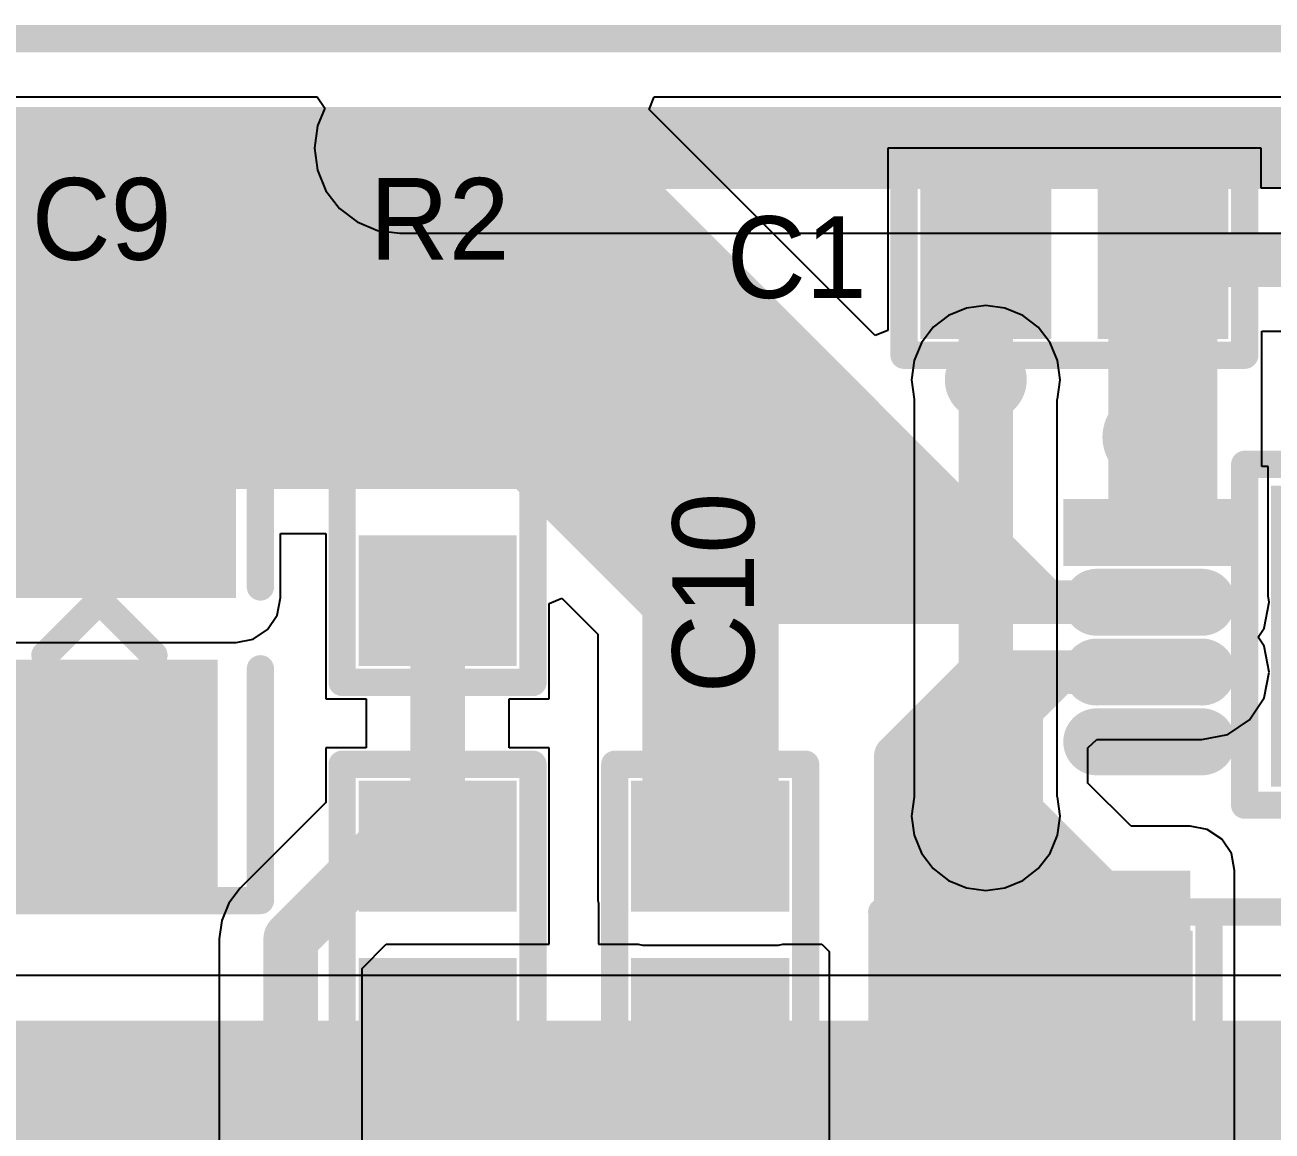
# Model space of a CAD drawing. Extents: x 1012 to 1122, y 1012 to 1122.
# Drawn here: x 1064.83 to 1076.45, y 1111.62 to 1121.92 of the extents above; entities that cross this region are included whole.
import ezdxf

# ---------------------------------------------------------------- set-up
doc = ezdxf.new("R2010")
doc.units = 0
doc.layers.get('0').update_dxf_attribs({"linetype": 'CONTINUOUS'})
for name, color, linetype in [('BOTTOMLAYER', 5, 'CONTINUOUS'), ('BOTTOMSOLDER', 6, 'CONTINUOUS'), ('KEEPOUTLAYER', 6, 'CONTINUOUS'), ('MECHANICAL1', 6, 'CONTINUOUS'), ('MULTILAYER', 9, 'CONTINUOUS'), ('TOPLAYER', 1, 'CONTINUOUS'), ('TOPOVERLAY', 2, 'CONTINUOUS'), ('TOPPASTE', 8, 'CONTINUOUS'), ('TOPSOLDER', 216, 'CONTINUOUS')]:
    doc.layers.add(name, color=color, linetype=linetype)

# ---------------------------------------------------------------- blocks, each defined once
blk = doc.blocks.new('CC0603_13')
at = {"layer": 'TOPLAYER'}
for points in [[(-0.508, -0.635), (0.508, -0.635), (-0.508, 0.635), (0.508, 0.635)], [(1.143, -0.635), (2.159, -0.635), (1.143, 0.635), (2.159, 0.635)]]:
    blk.add_solid(points, dxfattribs=at)
at = {"layer": 'TOPOVERLAY', "const_width": 0.254}
for points in [[(-0.762, -0.889), (-0.762, 0.889)], [(-0.762, 0.889), (-0.508, 0.889)], [(-0.508, 0.889), (2.413, 0.889)], [(2.413, -0.889), (2.413, 0.889)], [(-0.762, -0.889), (2.413, -0.889)]]:
    blk.add_lwpolyline(points, dxfattribs=at)
at = {"layer": 'TOPOVERLAY', "const_width": 0.127}
for points in [[(-0.8255, 0.889, 1), (-0.6985, 0.889, 1)], [(-0.8255, 0.889, 1), (-0.6985, 0.889, 1)], [(-0.5715, 0.889, 1), (-0.4445, 0.889, 1)], [(-0.5715, 0.889, 1), (-0.4445, 0.889, 1)], [(2.3495, 0.889, 1), (2.4765, 0.889, 1)], [(2.3495, 0.889, 1), (2.4765, 0.889, 1)], [(-0.8255, -0.889, 1), (-0.6985, -0.889, 1)], [(-0.8255, -0.889, 1), (-0.6985, -0.889, 1)], [(2.3495, -0.889, 1), (2.4765, -0.889, 1)], [(2.3495, -0.889, 1), (2.4765, -0.889, 1)]]:
    blk.add_lwpolyline(points, format="xyb", close=True, dxfattribs=at)
at = {"layer": 'TOPPASTE'}
for points in [[(-0.508, -0.635), (0.508, -0.635), (-0.508, 0.635), (0.508, 0.635)], [(1.143, -0.635), (2.159, -0.635), (1.143, 0.635), (2.159, 0.635)]]:
    blk.add_solid(points, dxfattribs=at)
at = {"layer": 'TOPSOLDER'}
for points in [[(-0.6096, -0.7366), (0.6096, -0.7366), (-0.6096, 0.7366), (0.6096, 0.7366)], [(1.0414, -0.7366), (2.2606, -0.7366), (1.0414, 0.7366), (2.2606, 0.7366)]]:
    blk.add_solid(points, dxfattribs=at)
blk = doc.blocks.new('CB3528_21')
at = {"layer": 'TOPLAYER'}
for points in [[(-1, -1), (1, -1), (-1, 1), (1, 1)], [(1.794, -1), (3.794, -1), (1.794, 1), (3.794, 1)]]:
    blk.add_solid(points, dxfattribs=at)
at = {"layer": 'TOPOVERLAY', "const_width": 0.254}
for points in [[(-1.27, 1.119), (-0.889, 1.5)], [(1.016, 1.5), (-0.889, 1.5)], [(3.937, 1.5), (1.778, 1.5)], [(3.937, -1.5), (3.937, 1.5)], [(-1.27, -1.119), (-1.27, 1.119)], [(1.143, 0), (1.651, 0.508)], [(1.651, -0.508), (1.143, 0)], [(-0.889, -1.5), (-1.27, -1.119)], [(1.016, -1.5), (-0.889, -1.5)], [(3.937, -1.5), (1.778, -1.5)]]:
    blk.add_lwpolyline(points, dxfattribs=at)
at = {"layer": 'TOPOVERLAY', "const_width": 0.127}
for points in [[(-0.952, 1.5, 1), (-0.825, 1.5, 1)], [(-0.952, 1.5, 1), (-0.825, 1.5, 1)], [(0.952, 1.5, 1), (1.079, 1.5, 1)], [(1.714, 1.5, 1), (1.841, 1.5, 1)], [(3.873, 1.5, 1), (4, 1.5, 1)], [(3.873, 1.5, 1), (4, 1.5, 1)], [(-1.333, 1.119, 1), (-1.206, 1.119, 1)], [(-1.333, 1.119, 1), (-1.206, 1.119, 1)], [(1.587, 0.508, 1), (1.714, 0.508, 1)], [(1.079, 0, 1), (1.206, 0, 1)], [(1.079, 0, 1), (1.206, 0, 1)], [(1.587, -0.508, 1), (1.714, -0.508, 1)], [(-1.333, -1.119, 1), (-1.206, -1.119, 1)], [(-1.333, -1.119, 1), (-1.206, -1.119, 1)], [(-0.952, -1.5, 1), (-0.825, -1.5, 1)], [(-0.952, -1.5, 1), (-0.825, -1.5, 1)], [(0.952, -1.5, 1), (1.079, -1.5, 1)], [(1.714, -1.5, 1), (1.841, -1.5, 1)], [(3.873, -1.5, 1), (4, -1.5, 1)], [(3.873, -1.5, 1), (4, -1.5, 1)]]:
    blk.add_lwpolyline(points, format="xyb", close=True, dxfattribs=at)
at = {"layer": 'TOPPASTE'}
for points in [[(-1, -1), (1, -1), (-1, 1), (1, 1)], [(1.794, -1), (3.794, -1), (1.794, 1), (3.794, 1)]]:
    blk.add_solid(points, dxfattribs=at)
at = {"layer": 'TOPSOLDER'}
for points in [[(-1.102, -1.102), (1.102, -1.102), (-1.102, 1.102), (1.102, 1.102)], [(1.692, -1.102), (3.896, -1.102), (1.692, 1.102), (3.896, 1.102)]]:
    blk.add_solid(points, dxfattribs=at)
blk = doc.blocks.new('CC0603_22')
at = {"layer": 'TOPLAYER'}
for points in [[(-0.508, -0.635), (0.508, -0.635), (-0.508, 0.635), (0.508, 0.635)], [(1.143, -0.635), (2.159, -0.635), (1.143, 0.635), (2.159, 0.635)]]:
    blk.add_solid(points, dxfattribs=at)
at = {"layer": 'TOPOVERLAY', "const_width": 0.254}
for points in [[(-0.762, 0.889), (-0.762, -0.889)], [(-0.762, 0.889), (-0.508, 0.889)], [(-0.508, 0.889), (2.413, 0.889)], [(2.413, 0.889), (2.413, -0.889)], [(-0.762, -0.889), (2.413, -0.889)]]:
    blk.add_lwpolyline(points, dxfattribs=at)
at = {"layer": 'TOPOVERLAY', "const_width": 0.127}
for points in [[(-0.8255, 0.889, 1), (-0.6985, 0.889, 1)], [(-0.8255, 0.889, 1), (-0.6985, 0.889, 1)], [(-0.5715, 0.889, 1), (-0.4445, 0.889, 1)], [(-0.5715, 0.889, 1), (-0.4445, 0.889, 1)], [(2.3495, 0.889, 1), (2.4765, 0.889, 1)], [(2.3495, 0.889, 1), (2.4765, 0.889, 1)], [(-0.8255, -0.889, 1), (-0.6985, -0.889, 1)], [(-0.8255, -0.889, 1), (-0.6985, -0.889, 1)], [(2.3495, -0.889, 1), (2.4765, -0.889, 1)], [(2.3495, -0.889, 1), (2.4765, -0.889, 1)]]:
    blk.add_lwpolyline(points, format="xyb", close=True, dxfattribs=at)
at = {"layer": 'TOPPASTE'}
for points in [[(-0.508, -0.635), (0.508, -0.635), (-0.508, 0.635), (0.508, 0.635)], [(1.143, -0.635), (2.159, -0.635), (1.143, 0.635), (2.159, 0.635)]]:
    blk.add_solid(points, dxfattribs=at)
at = {"layer": 'TOPSOLDER'}
for points in [[(-0.6096, -0.7366), (0.6096, -0.7366), (-0.6096, 0.7366), (0.6096, 0.7366)], [(1.0414, -0.7366), (2.2606, -0.7366), (1.0414, 0.7366), (2.2606, 0.7366)]]:
    blk.add_solid(points, dxfattribs=at)
blk = doc.blocks.new('SSMB_99')
at = {"layer": 'TOPLAYER'}
for points in [[(-5.77, -1.524), (-3.23, -1.524), (-5.77, 1.524), (-3.23, 1.524)], [(-1.27, -1.524), (1.27, -1.524), (-1.27, 1.524), (1.27, 1.524)]]:
    blk.add_solid(points, dxfattribs=at)
at = {"layer": 'TOPOVERLAY', "const_width": 0.254}
for points in [[(-6.024, -1.8), (-6.024, 1.8)], [(-5.897, 1.8), (1.469, 1.8)], [(-2.976, -1.8), (-2.976, 1.8)], [(1.469, -1.803), (1.469, 1.803)], [(-5.897, -1.8), (1.469, -1.8)]]:
    blk.add_lwpolyline(points, dxfattribs=at)
at = {"layer": 'TOPOVERLAY', "const_width": 0.127}
for points in [[(-6.088, 1.8, 1), (-5.961, 1.8, 1)], [(-5.961, 1.8, 1), (-5.834, 1.8, 1)], [(-3.04, 1.8, 1), (-2.913, 1.8, 1)], [(1.405, 1.803, 1), (1.532, 1.803, 1)], [(1.405, 1.8, 1), (1.532, 1.8, 1)], [(-6.088, -1.8, 1), (-5.961, -1.8, 1)], [(-5.961, -1.8, 1), (-5.834, -1.8, 1)], [(-3.04, -1.8, 1), (-2.913, -1.8, 1)], [(1.405, -1.8, 1), (1.532, -1.8, 1)], [(1.405, -1.803, 1), (1.532, -1.803, 1)]]:
    blk.add_lwpolyline(points, format="xyb", close=True, dxfattribs=at)
at = {"layer": 'TOPPASTE'}
for points in [[(-5.77, -1.524), (-3.23, -1.524), (-5.77, 1.524), (-3.23, 1.524)], [(-1.27, -1.524), (1.27, -1.524), (-1.27, 1.524), (1.27, 1.524)]]:
    blk.add_solid(points, dxfattribs=at)
at = {"layer": 'TOPSOLDER'}
for points in [[(-5.872, -1.626), (-3.128, -1.626), (-5.872, 1.626), (-3.128, 1.626)], [(-1.372, -1.626), (1.372, -1.626), (-1.372, 1.626), (1.372, 1.626)]]:
    blk.add_solid(points, dxfattribs=at)
blk = doc.blocks.new('CC0603_128')
at = {"layer": 'TOPLAYER'}
for points in [[(-0.508, -0.635), (0.508, -0.635), (-0.508, 0.635), (0.508, 0.635)], [(1.143, -0.635), (2.159, -0.635), (1.143, 0.635), (2.159, 0.635)]]:
    blk.add_solid(points, dxfattribs=at)
at = {"layer": 'TOPOVERLAY', "const_width": 0.254}
for points in [[(-0.508, 0.889), (-0.762, 0.889)], [(-0.762, -0.889), (-0.762, 0.889)], [(2.413, 0.889), (-0.508, 0.889)], [(2.413, -0.889), (2.413, 0.889)], [(2.413, -0.889), (-0.762, -0.889)]]:
    blk.add_lwpolyline(points, dxfattribs=at)
at = {"layer": 'TOPOVERLAY', "const_width": 0.127}
for points in [[(-0.8255, 0.889, 1), (-0.6985, 0.889, 1)], [(-0.8255, 0.889, 1), (-0.6985, 0.889, 1)], [(-0.5715, 0.889, 1), (-0.4445, 0.889, 1)], [(-0.5715, 0.889, 1), (-0.4445, 0.889, 1)], [(2.3495, 0.889, 1), (2.4765, 0.889, 1)], [(2.3495, 0.889, 1), (2.4765, 0.889, 1)], [(-0.8255, -0.889, 1), (-0.6985, -0.889, 1)], [(-0.8255, -0.889, 1), (-0.6985, -0.889, 1)], [(2.3495, -0.889, 1), (2.4765, -0.889, 1)], [(2.3495, -0.889, 1), (2.4765, -0.889, 1)]]:
    blk.add_lwpolyline(points, format="xyb", close=True, dxfattribs=at)
at = {"layer": 'TOPPASTE'}
for points in [[(-0.508, -0.635), (0.508, -0.635), (-0.508, 0.635), (0.508, 0.635)], [(1.143, -0.635), (2.159, -0.635), (1.143, 0.635), (2.159, 0.635)]]:
    blk.add_solid(points, dxfattribs=at)
at = {"layer": 'TOPSOLDER'}
for points in [[(-0.6096, -0.7366), (0.6096, -0.7366), (-0.6096, 0.7366), (0.6096, 0.7366)], [(1.0414, -0.7366), (2.2606, -0.7366), (1.0414, 0.7366), (2.2606, 0.7366)]]:
    blk.add_solid(points, dxfattribs=at)
blk = doc.blocks.new('CC0603_133')
at = {"layer": 'TOPLAYER'}
for points in [[(-0.508, -0.635), (0.508, -0.635), (-0.508, 0.635), (0.508, 0.635)], [(1.143, -0.635), (2.159, -0.635), (1.143, 0.635), (2.159, 0.635)]]:
    blk.add_solid(points, dxfattribs=at)
at = {"layer": 'TOPOVERLAY', "const_width": 0.254}
for points in [[(-0.508, 0.889), (-0.762, 0.889)], [(-0.762, -0.889), (-0.762, 0.889)], [(2.413, 0.889), (-0.508, 0.889)], [(2.413, -0.889), (2.413, 0.889)], [(2.413, -0.889), (-0.762, -0.889)]]:
    blk.add_lwpolyline(points, dxfattribs=at)
at = {"layer": 'TOPOVERLAY', "const_width": 0.127}
for points in [[(-0.8255, 0.889, 1), (-0.6985, 0.889, 1)], [(-0.8255, 0.889, 1), (-0.6985, 0.889, 1)], [(-0.5715, 0.889, 1), (-0.4445, 0.889, 1)], [(-0.5715, 0.889, 1), (-0.4445, 0.889, 1)], [(2.3495, 0.889, 1), (2.4765, 0.889, 1)], [(2.3495, 0.889, 1), (2.4765, 0.889, 1)], [(-0.8255, -0.889, 1), (-0.6985, -0.889, 1)], [(-0.8255, -0.889, 1), (-0.6985, -0.889, 1)], [(2.3495, -0.889, 1), (2.4765, -0.889, 1)], [(2.3495, -0.889, 1), (2.4765, -0.889, 1)]]:
    blk.add_lwpolyline(points, format="xyb", close=True, dxfattribs=at)
at = {"layer": 'TOPPASTE'}
for points in [[(-0.508, -0.635), (0.508, -0.635), (-0.508, 0.635), (0.508, 0.635)], [(1.143, -0.635), (2.159, -0.635), (1.143, 0.635), (2.159, 0.635)]]:
    blk.add_solid(points, dxfattribs=at)
at = {"layer": 'TOPSOLDER'}
for points in [[(-0.6096, -0.7366), (0.6096, -0.7366), (-0.6096, 0.7366), (0.6096, 0.7366)], [(1.0414, -0.7366), (2.2606, -0.7366), (1.0414, 0.7366), (2.2606, 0.7366)]]:
    blk.add_solid(points, dxfattribs=at)
blk = doc.blocks.new('MS8_232')
at = {"layer": 'BOTTOMLAYER'}
blk.add_solid([(1.235, 0.335), (1.235, -2.265), (3.235, 0.335), (3.235, -2.265)], dxfattribs=at)
at = {"layer": 'BOTTOMSOLDER'}
blk.add_solid([(1.134, 0.436), (1.134, -2.367), (3.337, 0.436), (3.337, -2.367)], dxfattribs=at)
at = {"layer": 'MULTILAYER'}
blk.add_solid([(1.235, 0.335), (1.235, -2.265), (3.235, 0.335), (3.235, -2.265)], dxfattribs=at)
at = {"layer": 'TOPLAYER', "const_width": 0.42}
for points in [[(4.01, 0), (4.99, 0)], [(-0.49, -0.65), (0.49, -0.65)], [(4.01, -0.65), (4.99, -0.65)], [(-0.49, -1.3), (0.49, -1.3)], [(4.01, -1.3), (4.99, -1.3)], [(-0.49, -1.95), (0.49, -1.95)], [(4.01, -1.95), (4.99, -1.95)]]:
    blk.add_lwpolyline(points, dxfattribs=at)
at = {"layer": 'TOPLAYER', "const_width": 0.21}
for points in [[(3.905, 0, 1), (4.115, 0, 1)], [(4.885, 0, 1), (5.095, 0, 1)], [(-0.595, -0.65, 1), (-0.385, -0.65, 1)], [(0.385, -0.65, 1), (0.595, -0.65, 1)], [(3.905, -0.65, 1), (4.115, -0.65, 1)], [(4.885, -0.65, 1), (5.095, -0.65, 1)], [(-0.595, -1.3, 1), (-0.385, -1.3, 1)], [(0.385, -1.3, 1), (0.595, -1.3, 1)], [(3.905, -1.3, 1), (4.115, -1.3, 1)], [(4.885, -1.3, 1), (5.095, -1.3, 1)], [(-0.595, -1.95, 1), (-0.385, -1.95, 1)], [(0.385, -1.95, 1), (0.595, -1.95, 1)], [(3.905, -1.95, 1), (4.115, -1.95, 1)], [(4.885, -1.95, 1), (5.095, -1.95, 1)]]:
    blk.add_lwpolyline(points, format="xyb", close=True, dxfattribs=at)
at = {"layer": 'TOPLAYER'}
for points in [[(1.235, 0.335), (1.235, -2.265), (3.235, 0.335), (3.235, -2.265)], [(0.7, 0.21), (-0.7, 0.21), (0.7, -0.21), (-0.7, -0.21)]]:
    blk.add_solid(points, dxfattribs=at)
at = {"layer": 'TOPOVERLAY'}
for points, const_width in [([(0.31, 0.889, 1), (-0.31, 0.889, 1)], 0.254), ([(-0.374, 0.889, 1), (-0.247, 0.889, 1)], 0.127), ([(0.247, 0.889, 1), (0.374, 0.889, 1)], 0.127), ([(0.825, 0.635, 1), (0.952, 0.635, 1)], 0.127), ([(0.825, 0.635, 1), (0.952, 0.635, 1)], 0.127), ([(3.543, 0.635, 1), (3.67, 0.635, 1)], 0.127), ([(3.543, 0.584, 1), (3.67, 0.584, 1)], 0.127), ([(0.825, -2.54, 1), (0.952, -2.54, 1)], 0.127), ([(0.825, -2.54, 1), (0.952, -2.54, 1)], 0.127), ([(3.543, -2.54, 1), (3.67, -2.54, 1)], 0.127), ([(3.543, -2.54, 1), (3.67, -2.54, 1)], 0.127)]:
    blk.add_lwpolyline(points, format="xyb", close=True, dxfattribs=dict(at, const_width=const_width))
at = {"layer": 'TOPOVERLAY', "const_width": 0.254}
for points in [[(0.889, 0.635), (3.607, 0.635)], [(0.889, -2.54), (0.889, 0.635)], [(3.607, -2.54), (3.607, 0.584)], [(0.889, -2.54), (3.607, -2.54)]]:
    blk.add_lwpolyline(points, dxfattribs=at)
at = {"layer": 'TOPPASTE', "const_width": 0.42}
for points in [[(4.01, 0), (4.99, 0)], [(-0.49, -0.65), (0.49, -0.65)], [(4.01, -0.65), (4.99, -0.65)], [(-0.49, -1.3), (0.49, -1.3)], [(4.01, -1.3), (4.99, -1.3)], [(-0.49, -1.95), (0.49, -1.95)], [(4.01, -1.95), (4.99, -1.95)]]:
    blk.add_lwpolyline(points, dxfattribs=at)
at = {"layer": 'TOPPASTE', "const_width": 0.21}
for points in [[(3.905, 0, 1), (4.115, 0, 1)], [(4.885, 0, 1), (5.095, 0, 1)], [(-0.595, -0.65, 1), (-0.385, -0.65, 1)], [(0.385, -0.65, 1), (0.595, -0.65, 1)], [(3.905, -0.65, 1), (4.115, -0.65, 1)], [(4.885, -0.65, 1), (5.095, -0.65, 1)], [(-0.595, -1.3, 1), (-0.385, -1.3, 1)], [(0.385, -1.3, 1), (0.595, -1.3, 1)], [(3.905, -1.3, 1), (4.115, -1.3, 1)], [(4.885, -1.3, 1), (5.095, -1.3, 1)], [(-0.595, -1.95, 1), (-0.385, -1.95, 1)], [(0.385, -1.95, 1), (0.595, -1.95, 1)], [(3.905, -1.95, 1), (4.115, -1.95, 1)], [(4.885, -1.95, 1), (5.095, -1.95, 1)]]:
    blk.add_lwpolyline(points, format="xyb", close=True, dxfattribs=at)
at = {"layer": 'TOPPASTE'}
blk.add_solid([(0.7, 0.21), (-0.7, 0.21), (0.7, -0.21), (-0.7, -0.21)], dxfattribs=at)
at = {"layer": 'TOPSOLDER', "const_width": 0.623}
for points in [[(4.01, 0), (4.99, 0)], [(-0.49, -0.65), (0.49, -0.65)], [(4.01, -0.65), (4.99, -0.65)], [(-0.49, -1.3), (0.49, -1.3)], [(4.01, -1.3), (4.99, -1.3)], [(-0.49, -1.95), (0.49, -1.95)], [(4.01, -1.95), (4.99, -1.95)]]:
    blk.add_lwpolyline(points, dxfattribs=at)
at = {"layer": 'TOPSOLDER', "const_width": 0.312}
for points in [[(3.854, 0, 1), (4.166, 0, 1)], [(4.834, 0, 1), (5.146, 0, 1)], [(-0.646, -0.65, 1), (-0.334, -0.65, 1)], [(0.334, -0.65, 1), (0.646, -0.65, 1)], [(3.854, -0.65, 1), (4.166, -0.65, 1)], [(4.834, -0.65, 1), (5.146, -0.65, 1)], [(-0.646, -1.3, 1), (-0.334, -1.3, 1)], [(0.334, -1.3, 1), (0.646, -1.3, 1)], [(3.854, -1.3, 1), (4.166, -1.3, 1)], [(4.834, -1.3, 1), (5.146, -1.3, 1)], [(-0.646, -1.95, 1), (-0.334, -1.95, 1)], [(0.334, -1.95, 1), (0.646, -1.95, 1)], [(3.854, -1.95, 1), (4.166, -1.95, 1)], [(4.834, -1.95, 1), (5.146, -1.95, 1)]]:
    blk.add_lwpolyline(points, format="xyb", close=True, dxfattribs=at)
at = {"layer": 'TOPSOLDER'}
for points in [[(1.134, 0.436), (1.134, -2.367), (3.337, 0.436), (3.337, -2.367)], [(0.802, 0.312), (-0.802, 0.312), (0.802, -0.312), (-0.802, -0.312)]]:
    blk.add_solid(points, dxfattribs=at)

msp = doc.modelspace()

# ---------------------------------------------------------------- linework, layer by layer
at = {"layer": 'BOTTOMLAYER'}
for p, q in [((1014.783, 1121.251), (1067.555, 1121.251)), ((1067.555, 1121.251), (1067.625, 1121.145)), ((1067.625, 1121.145), (1067.557, 1120.981)), ((1067.557, 1120.981), (1067.53, 1120.775)), ((1067.53, 1120.775), (1067.557, 1120.569)), ((1067.557, 1120.569), (1067.636, 1120.378)), ((1067.636, 1120.378), (1067.762, 1120.213)), ((1067.762, 1120.213), (1067.927, 1120.087)), ((1067.927, 1120.087), (1068.118, 1120.008)), ((1068.118, 1120.008), (1068.324, 1119.981)), ((1068.324, 1119.981), (1080.358, 1119.981)), ((1073.785, 1119.308), (1073.606, 1119.284)), ((1073.964, 1119.284), (1073.785, 1119.308)), ((1073.439, 1119.215), (1073.296, 1119.105)), ((1073.606, 1119.284), (1073.439, 1119.215)), ((1074.131, 1119.215), (1073.964, 1119.284)), ((1074.274, 1119.105), (1074.131, 1119.215)), ((1073.296, 1119.105), (1073.186, 1118.962)), ((1074.384, 1118.962), (1074.274, 1119.105)), ((1073.186, 1118.962), (1073.117, 1118.795)), ((1074.453, 1118.795), (1074.384, 1118.962)), ((1073.117, 1118.795), (1073.093, 1118.616)), ((1074.477, 1118.616), (1074.453, 1118.795)), ((1073.093, 1118.616), (1073.117, 1118.437)), ((1074.453, 1118.437), (1074.477, 1118.616)), ((1073.117, 1118.437), (1073.119, 1118.432)), ((1073.119, 1118.432), (1073.119, 1114.736)), ((1074.451, 1118.432), (1074.453, 1118.437)), ((1074.451, 1114.736), (1074.451, 1118.432)), ((1073.117, 1114.731), (1073.093, 1114.552)), ((1073.119, 1114.736), (1073.117, 1114.731)), ((1074.453, 1114.731), (1074.451, 1114.736)), ((1074.477, 1114.552), (1074.453, 1114.731)), ((1073.093, 1114.552), (1073.117, 1114.373)), ((1074.453, 1114.373), (1074.477, 1114.552)), ((1073.117, 1114.373), (1073.186, 1114.206)), ((1074.384, 1114.206), (1074.453, 1114.373)), ((1073.186, 1114.206), (1073.296, 1114.063)), ((1074.274, 1114.063), (1074.384, 1114.206)), ((1073.296, 1114.063), (1073.439, 1113.953)), ((1073.439, 1113.953), (1073.606, 1113.884)), ((1073.964, 1113.884), (1074.131, 1113.953)), ((1074.131, 1113.953), (1074.274, 1114.063)), ((1073.606, 1113.884), (1073.785, 1113.86)), ((1073.785, 1113.86), (1073.964, 1113.884)), ((1097.153, 1113.066), (1037.803, 1113.066))]:
    msp.add_line(p, q, dxfattribs=at)
for points, const_width in [([(1068.324, 1120.775), (1108.837, 1120.775)], 0.762), ([(1073.785, 1114.552), (1073.785, 1118.616)], 0.508), ([(1037.209, 1111.631), (1097.153, 1111.631)], 2.032)]:
    msp.add_lwpolyline(points, dxfattribs=dict(at, const_width=const_width))
for points, const_width in [([(1068.133, 1120.775, 1), (1068.514, 1120.775, 1)], 0.381), ([(1068.184, 1120.775, 1), (1068.464, 1120.775, 1)], 0.279), ([(1069.454, 1120.775, 1), (1069.734, 1120.775, 1)], 0.279), ([(1073.645, 1118.616, 1), (1073.925, 1118.616, 1)], 0.279), ([(1073.658, 1118.616, 1), (1073.912, 1118.616, 1)], 0.254), ([(1073.645, 1114.552, 1), (1073.925, 1114.552, 1)], 0.279), ([(1073.658, 1114.552, 1), (1073.912, 1114.552, 1)], 0.254)]:
    msp.add_lwpolyline(points, format="xyb", close=True, dxfattribs=dict(at, const_width=const_width))
at = {"layer": 'BOTTOMSOLDER', "const_width": 0.381}
for points in [[(1068.133, 1120.775, 1), (1068.514, 1120.775, 1)], [(1069.403, 1120.775, 1), (1069.784, 1120.775, 1)], [(1073.594, 1118.616, 1), (1073.976, 1118.616, 1)], [(1073.594, 1114.552, 1), (1073.976, 1114.552, 1)]]:
    msp.add_lwpolyline(points, format="xyb", close=True, dxfattribs=at)
at = {"layer": 'KEEPOUTLAYER', "const_width": 0.254}
msp.add_lwpolyline([(1014.782, 1121.795), (1118.782, 1121.795)], dxfattribs=at)
at = {"layer": 'MECHANICAL1', "const_width": 0.254}
msp.add_lwpolyline([(1014.782, 1121.795), (1118.782, 1121.795)], dxfattribs=at)
at = {"layer": 'MULTILAYER', "const_width": 0.279}
for points in [[(1068.184, 1120.775, 1), (1068.464, 1120.775, 1)], [(1069.454, 1120.775, 1), (1069.734, 1120.775, 1)], [(1073.645, 1118.616, 1), (1073.925, 1118.616, 1)], [(1073.645, 1114.552, 1), (1073.925, 1114.552, 1)]]:
    msp.add_lwpolyline(points, format="xyb", close=True, dxfattribs=at)
at = {"layer": 'TOPLAYER'}
for p, q in [((1070.648, 1121.134), (1070.696, 1121.251)), ((1070.696, 1121.251), (1118.782, 1121.251)), ((1072.753, 1119.028), (1070.648, 1121.134)), ((1076.35, 1120.775), (1072.871, 1120.775)), ((1072.871, 1120.775), (1072.871, 1119.077)), ((1076.35, 1120.4), (1076.35, 1120.775)), ((1077.849, 1120.4), (1076.35, 1120.4)), ((1072.871, 1119.077), (1072.753, 1119.028)), ((1076.358, 1117.81), (1076.358, 1119.068)), ((1076.358, 1119.068), (1077.849, 1119.068)), ((1076.415, 1117.81), (1076.358, 1117.81)), ((1076.415, 1116.604), (1076.415, 1117.81)), ((1067.214, 1116.584), (1067.214, 1117.186)), ((1067.214, 1117.186), (1067.635, 1117.186)), ((1067.635, 1117.186), (1067.635, 1115.644)), ((1067.183, 1116.425), (1067.214, 1116.584)), ((1069.718, 1116.533), (1069.835, 1116.581)), ((1069.718, 1115.644), (1069.718, 1116.533)), ((1069.835, 1116.581), (1070.17, 1116.246)), ((1076.38, 1116.303), (1076.427, 1116.544)), ((1076.427, 1116.544), (1076.415, 1116.604)), ((1067.093, 1116.291), (1067.183, 1116.425)), ((1066.959, 1116.201), (1067.093, 1116.291)), ((1076.323, 1116.219), (1076.38, 1116.303)), ((1063.658, 1116.17), (1066.8, 1116.17)), ((1066.8, 1116.17), (1066.959, 1116.201)), ((1070.17, 1116.246), (1070.17, 1113.765)), ((1076.38, 1116.134), (1076.323, 1116.219)), ((1076.427, 1115.894), (1076.38, 1116.134)), ((1076.38, 1115.653), (1076.427, 1115.894)), ((1067.635, 1115.644), (1068.011, 1115.644)), ((1068.011, 1115.644), (1068.011, 1115.187)), ((1069.343, 1115.187), (1069.343, 1115.644)), ((1069.343, 1115.644), (1069.718, 1115.644)), ((1076.243, 1115.449), (1076.38, 1115.653)), ((1076.04, 1115.313), (1076.243, 1115.449)), ((1074.737, 1115.189), (1074.819, 1115.265)), ((1074.819, 1115.265), (1074.819, 1115.265)), ((1074.819, 1115.265), (1074.819, 1115.265)), ((1074.819, 1115.265), (1074.819, 1115.265)), ((1074.819, 1115.265), (1075.799, 1115.265)), ((1075.799, 1115.265), (1076.04, 1115.313)), ((1068.011, 1115.187), (1067.635, 1115.187)), ((1067.635, 1115.187), (1067.635, 1114.678)), ((1069.718, 1115.187), (1069.343, 1115.187)), ((1069.718, 1113.358), (1069.718, 1115.187)), ((1074.737, 1114.86), (1074.737, 1115.189)), ((1075.139, 1114.458), (1074.737, 1114.86)), ((1067.635, 1114.678), (1066.837, 1113.88)), ((1075.69, 1114.458), (1075.139, 1114.458)), ((1075.849, 1114.427), (1075.69, 1114.458)), ((1075.983, 1114.337), (1075.849, 1114.427)), ((1076.073, 1114.203), (1075.983, 1114.337)), ((1076.104, 1114.044), (1076.073, 1114.203)), ((1076.104, 1104.392), (1076.104, 1114.044)), ((1066.837, 1113.88), (1066.731, 1113.742)), ((1066.731, 1113.742), (1066.665, 1113.581)), ((1070.17, 1113.765), (1070.175, 1113.74)), ((1070.175, 1113.74), (1070.175, 1113.358)), ((1066.665, 1113.581), (1066.642, 1113.409)), ((1066.642, 1113.409), (1066.642, 1113.409)), ((1066.642, 1113.409), (1066.642, 1110.742)), ((1067.974, 1113.133), (1068.199, 1113.358)), ((1068.199, 1113.358), (1069.718, 1113.358)), ((1070.175, 1113.358), (1070.545, 1113.358)), ((1070.545, 1113.358), (1070.585, 1113.35)), ((1070.585, 1113.35), (1071.855, 1113.35)), ((1071.855, 1113.35), (1071.895, 1113.358)), ((1071.895, 1113.358), (1072.258, 1113.358)), ((1072.258, 1113.358), (1072.258, 1113.358)), ((1072.258, 1113.358), (1072.258, 1113.358)), ((1072.258, 1113.358), (1072.325, 1113.291)), ((1072.325, 1113.291), (1072.325, 1105.916)), ((1067.974, 1111.018), (1067.974, 1113.133))]:
    msp.add_line(p, q, dxfattribs=at)
for points, const_width in [([(1068.959, 1120.953), (1069.95, 1120.953)], 0.406), ([(1069.95, 1120.953), (1074.359, 1116.544)], 0.406), ([(1073.785, 1118.616), (1073.785, 1119.734)], 0.508), ([(1075.436, 1119.734), (1077.849, 1119.734)], 0.508), ([(1068.677, 1118.21), (1069.086, 1118.21)], 0.406), ([(1069.086, 1118.21), (1070.752, 1116.544)], 0.406), ([(1068.677, 1114.273), (1068.677, 1116.559)], 0.508), ([(1070.752, 1116.544), (1075.309, 1116.544)], 0.406), ([(1072.947, 1115.111), (1073.73, 1115.894)], 0.406), ([(1073.73, 1115.894), (1075.309, 1115.894)], 0.406), ([(1074.115, 1115.543), (1074.466, 1115.894)], 0.406), ([(1074.466, 1115.894), (1075.309, 1115.894)], 0.406), ([(1074.115, 1114.603), (1074.115, 1115.543)], 0.406), ([(1072.947, 1105.916), (1072.947, 1115.111)], 0.406), ([(1074.115, 1114.603), (1075.411, 1113.307)], 0.406), ([(1067.308, 1113.409), (1068.172, 1114.273)], 0.508), ([(1068.172, 1114.273), (1068.677, 1114.273)], 0.508), ([(1067.308, 1110.742), (1067.308, 1113.409)], 0.508), ([(1075.411, 1105.383), (1075.411, 1113.307)], 0.406)]:
    msp.add_lwpolyline(points, dxfattribs=dict(at, const_width=const_width))
for points, const_width in [([(1068.857, 1120.953, 1), (1069.061, 1120.953, 1)], 0.203), ([(1069.848, 1120.953, 1), (1070.051, 1120.953, 1)], 0.203), ([(1069.848, 1120.953, 1), (1070.051, 1120.953, 1)], 0.203), ([(1068.184, 1120.775, 1), (1068.464, 1120.775, 1)], 0.279), ([(1069.454, 1120.775, 1), (1069.734, 1120.775, 1)], 0.279), ([(1073.658, 1119.734, 1), (1073.912, 1119.734, 1)], 0.254), ([(1075.309, 1119.734, 1), (1075.563, 1119.734, 1)], 0.254), ([(1073.645, 1118.616, 1), (1073.925, 1118.616, 1)], 0.279), ([(1073.658, 1118.616, 1), (1073.912, 1118.616, 1)], 0.254), ([(1068.575, 1118.21, 1), (1068.778, 1118.21, 1)], 0.203), ([(1068.984, 1118.21, 1), (1069.188, 1118.21, 1)], 0.203), ([(1068.984, 1118.21, 1), (1069.188, 1118.21, 1)], 0.203), ([(1068.55, 1116.559, 1), (1068.804, 1116.559, 1)], 0.254), ([(1070.65, 1116.544, 1), (1070.854, 1116.544, 1)], 0.203), ([(1070.65, 1116.544, 1), (1070.854, 1116.544, 1)], 0.203), ([(1074.257, 1116.544, 1), (1074.46, 1116.544, 1)], 0.203), ([(1075.207, 1116.544, 1), (1075.411, 1116.544, 1)], 0.203), ([(1073.628, 1115.894, 1), (1073.831, 1115.894, 1)], 0.203), ([(1073.628, 1115.894, 1), (1073.831, 1115.894, 1)], 0.203), ([(1074.365, 1115.894, 1), (1074.568, 1115.894, 1)], 0.203), ([(1074.365, 1115.894, 1), (1074.568, 1115.894, 1)], 0.203), ([(1075.207, 1115.894, 1), (1075.411, 1115.894, 1)], 0.203), ([(1075.207, 1115.894, 1), (1075.411, 1115.894, 1)], 0.203), ([(1074.014, 1115.543, 1), (1074.217, 1115.543, 1)], 0.203), ([(1074.014, 1115.543, 1), (1074.217, 1115.543, 1)], 0.203), ([(1072.845, 1115.111, 1), (1073.048, 1115.111, 1)], 0.203), ([(1072.845, 1115.111, 1), (1073.048, 1115.111, 1)], 0.203), ([(1073.645, 1114.552, 1), (1073.925, 1114.552, 1)], 0.279), ([(1074.014, 1114.603, 1), (1074.217, 1114.603, 1)], 0.203), ([(1074.014, 1114.603, 1), (1074.217, 1114.603, 1)], 0.203), ([(1068.045, 1114.273, 1), (1068.299, 1114.273, 1)], 0.254), ([(1068.045, 1114.273, 1), (1068.299, 1114.273, 1)], 0.254), ([(1068.55, 1114.273, 1), (1068.804, 1114.273, 1)], 0.254), ([(1068.55, 1114.273, 1), (1068.804, 1114.273, 1)], 0.254), ([(1067.181, 1113.409, 1), (1067.435, 1113.409, 1)], 0.254), ([(1067.181, 1113.409, 1), (1067.435, 1113.409, 1)], 0.254), ([(1075.309, 1113.307, 1), (1075.512, 1113.307, 1)], 0.203), ([(1075.309, 1113.307, 1), (1075.512, 1113.307, 1)], 0.203)]:
    msp.add_lwpolyline(points, format="xyb", close=True, dxfattribs=dict(at, const_width=const_width))
for points in [[(1062.228, 1116.584), (1066.8, 1116.584), (1062.228, 1121.156), (1066.8, 1121.156)], [(1066.292, 1117.6), (1069.34, 1117.6), (1066.292, 1121.156), (1069.34, 1121.156)], [(1069.162, 1119.861), (1070.28, 1119.861), (1069.162, 1120.826), (1070.28, 1120.826)], [(1070.051, 1119.886), (1070.61, 1119.886), (1070.051, 1120.47), (1070.61, 1120.47)], [(1069.188, 1117.93), (1071.042, 1117.93), (1069.188, 1120.115), (1071.042, 1120.115)], [(1074.928, 1117.092), (1075.944, 1117.092), (1074.928, 1119.734), (1075.944, 1119.734)], [(1070.915, 1119.073), (1071.499, 1119.073), (1070.915, 1119.607), (1071.499, 1119.607)], [(1070.94, 1117.905), (1071.905, 1117.905), (1070.94, 1119.226), (1071.905, 1119.226)], [(1071.778, 1118.032), (1072.439, 1118.032), (1071.778, 1118.743), (1072.439, 1118.743)], [(1070.508, 1116.544), (1072.921, 1116.544), (1070.508, 1118.21), (1072.921, 1118.21)], [(1069.543, 1117.524), (1070.127, 1117.524), (1069.543, 1118.057), (1070.127, 1118.057)], [(1069.924, 1117.244), (1070.686, 1117.244), (1069.924, 1118.006), (1070.686, 1118.006)], [(1072.693, 1117.295), (1073.353, 1117.295), (1072.693, 1117.778), (1073.353, 1117.778)], [(1070.178, 1116.99), (1070.686, 1116.99), (1070.178, 1117.371), (1070.686, 1117.371)], [(1072.794, 1116.584), (1073.582, 1116.584), (1072.794, 1117.397), (1073.582, 1117.397)], [(1073.429, 1116.544), (1073.988, 1116.544), (1073.429, 1117.092), (1073.988, 1117.092)], [(1070.585, 1113.765), (1071.855, 1113.765), (1070.585, 1116.838), (1071.855, 1116.838)], [(1073.455, 1115.289), (1074.115, 1115.289), (1073.455, 1115.822), (1074.115, 1115.822)], [(1073.023, 1113.79), (1074.191, 1113.79), (1073.023, 1115.466), (1074.191, 1115.466)], [(1073.988, 1113.866), (1074.496, 1113.866), (1073.988, 1114.4), (1074.496, 1114.4)], [(1072.769, 1104.392), (1075.69, 1104.392), (1072.769, 1114.044), (1075.69, 1114.044)]]:
    msp.add_solid(points, dxfattribs=at)
at = {"layer": 'TOPOVERLAY', "const_width": 0.127}
msp.add_lwpolyline([(1038.282, 1120.658), (1095.282, 1120.658)], dxfattribs=at)
at = {"layer": 'TOPSOLDER', "const_width": 0.381}
for points in [[(1068.133, 1120.775, 1), (1068.514, 1120.775, 1)], [(1069.403, 1120.775, 1), (1069.784, 1120.775, 1)], [(1073.594, 1118.616, 1), (1073.976, 1118.616, 1)], [(1073.594, 1114.552, 1), (1073.976, 1114.552, 1)]]:
    msp.add_lwpolyline(points, format="xyb", close=True, dxfattribs=at)

# ---------------------------------------------------------------- block references
for name, p in [('CC0603_13', (1073.785, 1119.734)), ('MS8_232', (1075.309, 1117.194)), ('SSMB_99', (1078.84, 1111.86))]:
    msp.add_blockref(name, p)
for name, p, rotation in [('CB3528_21', (1065.526, 1117.702), 270), ('CC0603_128', (1068.677, 1118.21), 270), ('CC0603_133', (1068.677, 1114.273), 270), ('CC0603_22', (1071.217, 1112.622), 90)]:
    msp.add_blockref(name, p, dxfattribs=dict(rotation=rotation))

# ---------------------------------------------------------------- texts
at = {"layer": 'TOPOVERLAY'}
for s, p in [('C9', (1064.895, 1119.734)), ('R2', (1068.045, 1119.734)), ('C1', (1071.372, 1119.378))]:
    msp.add_text(s, height=0.762, dxfattribs=at).set_placement(p)
msp.add_text('C10', height=0.762, rotation=90, dxfattribs=at).set_placement((1071.626, 1115.695))

doc.saveas('drawing.dxf')
